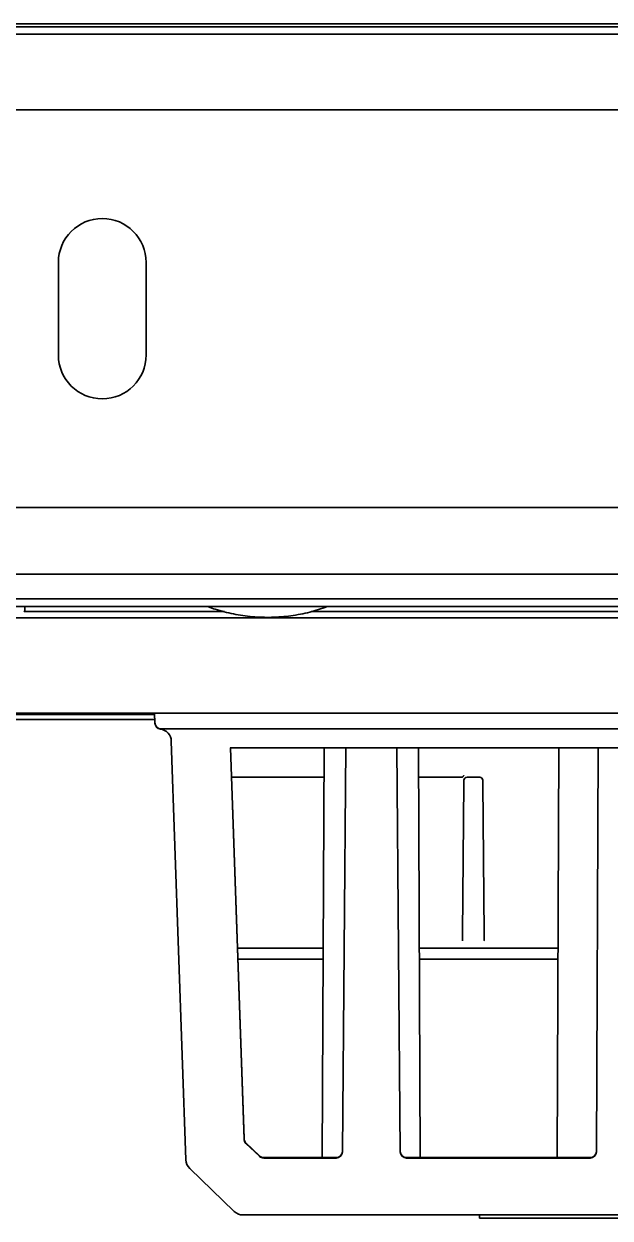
# Model space of a CAD drawing. Header units: inches. Extents: x 90 to 4161, y -506 to 3104.
# Drawn here: x 2791.7 to 2885.2, y 2193.3 to 2383.7 of the extents above; entities that cross this region are included whole.
import ezdxf

# ---------------------------------------------------------------- set-up
doc = ezdxf.new("R2010")
doc.units = ezdxf.units.IN
doc.layers.add('1', color=7, linetype='Continuous', true_color=0xffffff)

msp = doc.modelspace()

# ---------------------------------------------------------------- linework, layer by layer
at = {"layer": '1', "color": 7, "linetype": 'Continuous', "lineweight": 35}
for p, q in [((2934.39, 2383.72), (2317.39, 2383.72)), ((2932.39, 2383.27), (2319.39, 2383.27)), ((2932.39, 2382.07), (2319.39, 2382.07)), ((2317.39, 2370), (2934.39, 2370)), ((2797.24, 2345.68), (2797.24, 2330.92)), ((2811.24, 2330.92), (2811.24, 2345.68)), ((2317.39, 2306.6), (2934.39, 2306.6)), ((2934.39, 2295.97), (2317.39, 2295.97)), ((2317.39, 2292.02), (2934.39, 2292.02)), ((2998.89, 2290.8), (2252.89, 2290.8)), ((2791.81, 2290), (2823.71, 2290)), ((2791.89, 2290.2), (2791.89, 2290.6)), ((2837.58, 2290), (2950.91, 2290)), ((2951.39, 2289), (2790.14, 2289)), ((2964.94, 2273.8), (2538.2, 2273.8)), ((2624.6, 2273.6), (2812.59, 2273.6)), ((2624.6, 2272.8), (2812.62, 2272.8)), ((2812.59, 2273.78), (2814.05, 2273.78)), ((2812.64, 2272.24), (2812.59, 2273.78)), ((2814.05, 2273.78), (2825.64, 2273.78)), ((2818.12, 2273.8), (2818.12, 2273.78)), ((2825.64, 2273.78), (2829.17, 2273.78)), ((2940.01, 2273.78), (2829.17, 2273.78)), ((2845.73, 2273.8), (2845.73, 2273.78)), ((2848.56, 2273.78), (2848.56, 2273.8)), ((2814.81, 2271.28), (2813.64, 2271.28)), ((2826.4, 2271.28), (2814.81, 2271.28)), ((2829.22, 2271.28), (2826.4, 2271.28)), ((2939.96, 2271.28), (2829.22, 2271.28)), ((2817.58, 2202.58), (2815.25, 2269.35)), ((2825.53, 2268.28), (2824.64, 2268.28)), ((2826.86, 2205.88), (2824.68, 2268.28)), ((2826.86, 2205.95), (2824.68, 2268.28)), ((2828.36, 2268.28), (2825.53, 2268.28)), ((2940.82, 2268.28), (2828.36, 2268.28)), ((2839.62, 2268.28), (2839.33, 2202.94)), ((2843.09, 2268.28), (2842.53, 2203.85)), ((2851.75, 2203.85), (2851.19, 2268.28)), ((2854.95, 2202.94), (2854.67, 2268.28)), ((2877.07, 2268.28), (2876.78, 2202.94)), ((2883.04, 2203.86), (2883.32, 2268.28)), ((2824.84, 2263.6), (2839.6, 2263.6)), ((2854.69, 2263.6), (2861.42, 2263.6)), ((2861.71, 2238.6), (2861.92, 2262.64)), ((2861.92, 2262.64), (2861.92, 2263.1)), ((2862.42, 2263.6), (2864.43, 2263.6)), ((2864.93, 2263.1), (2864.93, 2262.64)), ((2864.93, 2262.64), (2865.14, 2238.6)), ((2861.7, 2237.67), (2861.71, 2238.6)), ((2865.14, 2238.6), (2865.15, 2237.67)), ((2839.48, 2236.31), (2825.8, 2236.31)), ((2876.93, 2236.31), (2854.81, 2236.31)), ((2825.86, 2234.58), (2839.47, 2234.58)), ((2854.81, 2234.58), (2876.92, 2234.58)), ((2829.29, 2203.22), (2827.14, 2205.3)), ((2829.29, 2203.14), (2827.16, 2205.2)), ((2817.58, 2202.58), (2817.58, 2202.58)), ((2841.53, 2202.94), (2829.98, 2202.94)), ((2841.53, 2202.86), (2829.99, 2202.86)), ((2882.04, 2202.94), (2852.75, 2202.94)), ((2882.04, 2202.86), (2852.75, 2202.86)), ((2825.3, 2194.34), (2818.19, 2201.21)), ((2825.3, 2194.34), (2825.3, 2194.34)), ((2826.69, 2193.78), (2826.69, 2193.78)), ((2942.49, 2193.78), (2826.69, 2193.78)), ((2864.39, 2193.28), (2864.39, 2193.78))]:
    msp.add_line(p, q, dxfattribs=at)
for centre, radius, start, end in [((2804.24, 2345.68), 7, 0, 180), ((2804.24, 2330.92), 7, 180, 0), ((2791.61, 2290.2), 0.283, 298.0725, 0), ((2791.61, 2290.6), 0.283, 0, 44.9003), ((2813.64, 2272.28), 1, 182, 270), ((2813.64, 2272.25), 1, 182, 262.3764), ((2880.56, 2272.8), 1, 90, 101.418), ((2813.25, 2269.28), 2, 2, 82.3764), ((2862.42, 2263.1), 0.5, 90, 179.5), ((2864.43, 2263.1), 0.5, 0.5, 90), ((2841.53, 2203.94), 1, 270.4125, 359.5), ((2852.75, 2203.94), 1, 180.5, 270.4322), ((2882.04, 2203.94), 1, 270.5365, 359.75), ((2819.58, 2202.65), 2, 182, 226), ((2826.69, 2195.78), 2, 226, 270)]:
    msp.add_arc(centre, radius, start, end, dxfattribs=at)
for centre, major_axis, ratio, start_param, end_param in [((2862.42, 2263.1), (0, -0.5), 0.999915, 3.141593, 4.703429), ((2864.43, 2263.1), (0, 0.5), 0.999915, 4.721349, 6.283185), ((2827.85, 2205.92), (-1, 0), 0.99863, 0.034859, 0.802166), ((2827.85, 2206), (-0.884, -0.467), 0.992708, 6.279751, 6.6006), ((2841.53, 2203.86), (1, 0), 0.998629, 4.712389, 6.274471), ((2852.75, 2203.86), (1, 0), 0.998629, 3.150307, 4.712389), ((2882.04, 2203.86), (1, 0), 0.99863, 4.712389, 6.278828), ((2819.58, 2202.65), (-2, -0.07), 0.99882, 0, 0.769766), ((2829.99, 2203.94), (-0.998, 0.069), 0.998789, 0.870673, 1.639309), ((2829.99, 2203.86), (-1, 0), 0.99863, 0.802166, 1.570796), ((2826.69, 2195.78), (-1.39, -1.44), 0.999885, 0, 0.768002)]:
    msp.add_ellipse(centre, major_axis=major_axis, ratio=ratio, start_param=start_param, end_param=end_param, dxfattribs=at)
for points, knots in [([(2821.18, 2290.76), (2821.54, 2290.62), (2822.83, 2290.17), (2825.15, 2289.56), (2828.18, 2289.13), (2831.26, 2289.03), (2834.34, 2289.28), (2837.31, 2289.85), (2839.19, 2290.45), (2840.08, 2290.79)], [0, 0, 0, 0, 0.061398, 0.21793, 0.374725, 0.531685, 0.689202, 0.847739, 1, 1, 1, 1]), ([(2861.42, 2263.6), (2861.47, 2263.6), (2861.51, 2263.6), (2861.59, 2263.59), (2861.63, 2263.59), (2861.67, 2263.59)], [0, 0, 0, 0, 0.5, 0.5, 1, 1, 1, 1]), ([(2861.67, 2263.6), (2861.69, 2263.62), (2861.72, 2263.66), (2861.76, 2263.71), (2861.81, 2263.75), (2861.83, 2263.77), (2861.86, 2263.8), (2861.87, 2263.81), (2861.89, 2263.83), (2861.91, 2263.84), (2861.92, 2263.84)], [0, 0, 0, 0, 0.25, 0.5, 0.5, 0.75, 0.75, 0.875, 0.875, 1, 1, 1, 1]), ([(2861.68, 2237.48), (2861.68, 2237.52), (2861.69, 2237.55), (2861.7, 2237.61), (2861.7, 2237.64), (2861.7, 2237.67)], [0, 0, 0, 0, 0.5, 0.5, 1, 1, 1, 1]), ([(2865.15, 2237.67), (2865.15, 2237.64), (2865.15, 2237.61), (2865.16, 2237.55), (2865.16, 2237.52), (2865.17, 2237.48)], [0, 0, 0, 0, 0.5, 0.5, 1, 1, 1, 1]), ([(2826.96, 2205.53), (2826.96, 2205.55), (2826.93, 2205.61), (2826.87, 2205.76), (2826.86, 2205.9), (2826.85, 2205.98)], [0, 0, 0, 0, 0.145816, 0.55847, 1, 1, 1, 1]), ([(2884.59, 2193.28), (2883.01, 2193.28), (2879.61, 2193.28), (2874.68, 2193.28), (2870.23, 2193.28), (2866.92, 2193.28), (2865.11, 2193.28), (2864.48, 2193.28), (2864.39, 2193.28), (2864.39, 2193.28)], [0, 0, 0, 0, 0.203649, 0.436682, 0.641124, 0.800868, 0.915365, 0.960191, 1, 1, 1, 1]), ([(2904.79, 2193.28), (2904.79, 2193.28), (2904.25, 2193.28), (2902.97, 2193.28), (2901.66, 2193.28), (2900.12, 2193.28), (2898.4, 2193.28), (2896.89, 2193.28), (2895.64, 2193.28), (2894.68, 2193.28), (2893.7, 2193.28), (2892.28, 2193.28), (2890.38, 2193.28), (2887.94, 2193.28), (2885.98, 2193.28), (2884.85, 2193.28), (2884.59, 2193.28)], [0, 0, 0, 0, 0.106353, 0.169105, 0.239089, 0.315308, 0.396018, 0.479225, 0.521163, 0.563024, 0.605947, 0.651193, 0.748459, 0.854083, 0.966665, 1, 1, 1, 1])]:
    msp.add_open_spline(points, degree=3, knots=knots, dxfattribs=at)
msp.add_open_spline([(2861.67, 2263.6), (2861.67, 2263.6), (2861.67, 2263.6), (2861.67, 2263.6)], degree=3, dxfattribs=at)

doc.saveas('drawing.dxf')
